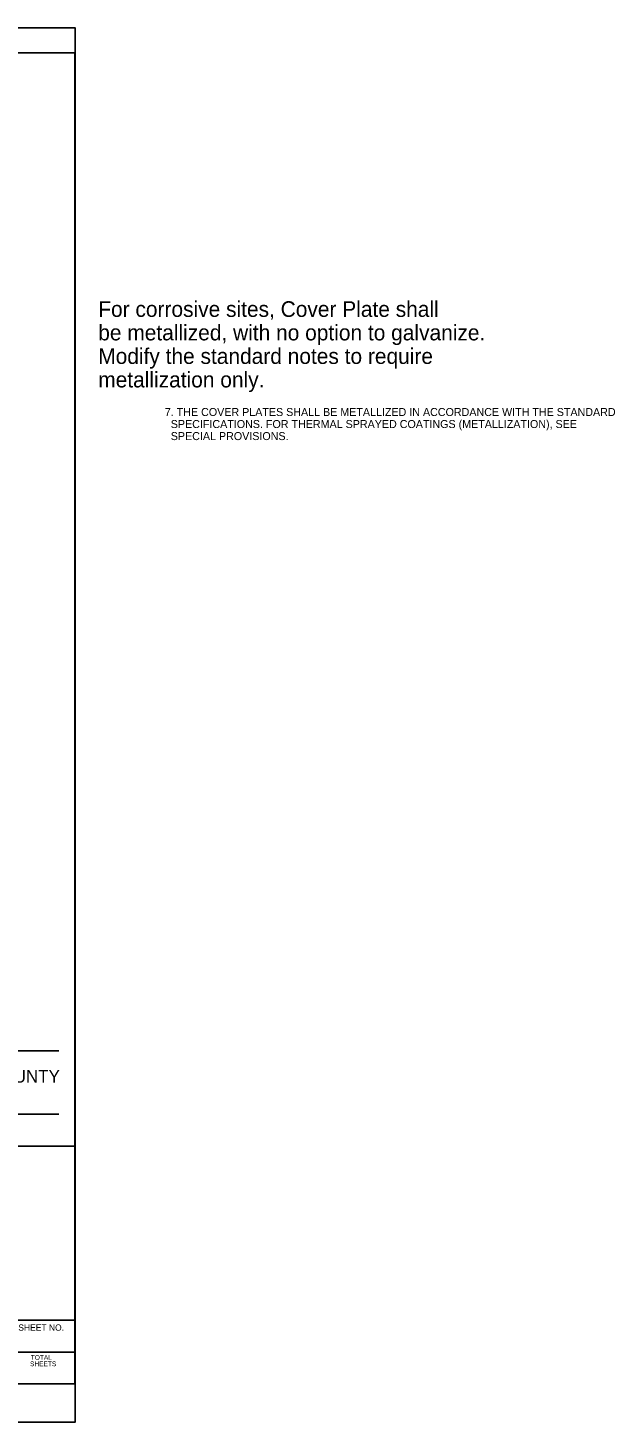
# Model space of a CAD drawing. Extents: x 0 to 13.7, y 0 to 8.4.
# Drawn here: x 10.66 to 13.72, y 0 to 7.26 of the extents above; entities that cross this region are included whole.
import ezdxf

# ---------------------------------------------------------------- set-up
doc = ezdxf.new("R2010")
doc.units = 0
for name, color, linetype in [('Plan Sheet', 7, 'Continuous'), ('Plan Sheet CELL', 7, 'Continuous'), ('Plot Shape', 7, 'Continuous'), ('Text', 7, 'Continuous'), ('User Information Notes', 7, 'Continuous')]:
    doc.layers.add(name, color=color, linetype=linetype)

msp = doc.modelspace()

# ---------------------------------------------------------------- linework, layer by layer
at = {"layer": 'Plan Sheet'}
for p, q in [((10.9109, 7.26), (10.9109, 7.26)), ((0.3479, 7.13), (10.908, 7.13)), ((10.908, 7.13), (10.908, 0.2)), ((0.3479, 0.2), (10.908, 0.2)), ((10.9109, 0), (10.9109, 0))]:
    msp.add_line(p, q, dxfattribs=at)
at = {"layer": 'Plan Sheet CELL'}
for p, q in [((10.8256, 1.9326), (9.9289, 1.9326)), ((10.8256, 1.6027), (9.7399, 1.6027)), ((10.908, 1.4377), (9.2581, 1.4377)), ((9.2581, 0.5301), (10.908, 0.5301)), ((10.5781, 0.3651), (10.9051, 0.3651))]:
    msp.add_line(p, q, dxfattribs=at)
at = {"layer": 'Plot Shape'}
msp.add_lwpolyline([(0, 7.26), (10.9109, 7.26), (10.9109, 0), (0, 0)], close=True, dxfattribs=at)

# ---------------------------------------------------------------- texts
at = {"layer": 'Plan Sheet CELL'}
for s, height, p in [('COUNTY', 0.066, (10.458, 1.7676)), ('SHEET NO.', 0.033, (10.6144, 0.4757)), ('SHEETS', 0.02475, (10.6753, 0.2911)), ('TOTAL', 0.02475, (10.6791, 0.3245))]:
    msp.add_text(s, height=height, dxfattribs=at).set_placement(p)
at = {"layer": 'Text'}
for s, p in [(' 7. THE COVER PLATES SHALL BE METALLIZED IN ACCORDANCE WITH THE STANDARD ', (11.3616, 5.2389)), ('   SPECIFICATIONS. FOR THERMAL SPRAYED COATINGS (METALLIZATION), SEE', (11.3616, 5.1763)), ('   SPECIAL PROVISIONS.', (11.3616, 5.1136))]:
    msp.add_text(s, height=0.041667, dxfattribs=at).set_placement(p)
at = {"layer": 'User Information Notes'}
for s, p in [('For corrosive sites, Cover Plate shall ', (11.0305, 5.7551)), ('be metallized, with no option to galvanize. ', (11.0305, 5.6327)), ('Modify the standard notes to require ', (11.0305, 5.5102)), ('metallization only.', (11.0305, 5.3878))]:
    msp.add_text(s, height=0.0814, dxfattribs=at).set_placement(p)

doc.saveas('drawing.dxf')
